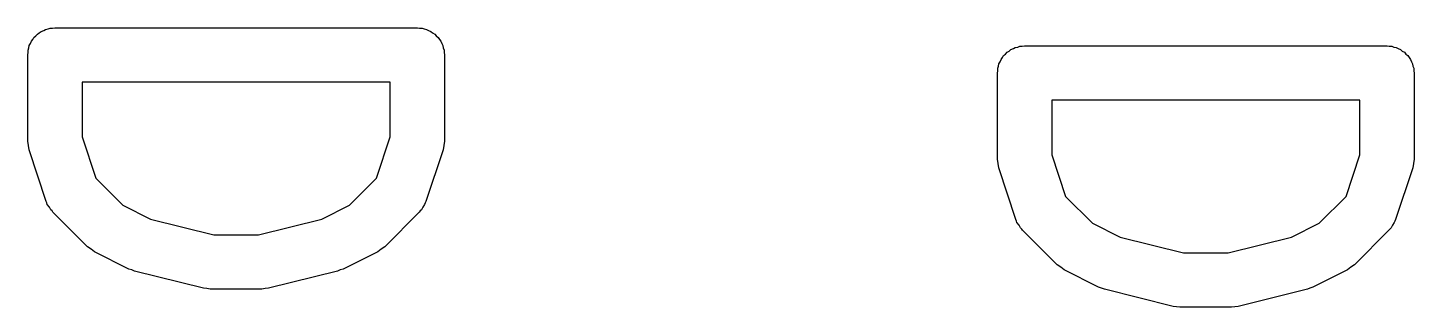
# Model space of a CAD drawing. Extents: x 26 to 276, y -105 to -8.
# Drawn here: x 159.044 to 162.869, y -38.96 to -38.188 of the extents above; entities that cross this region are included whole.
import ezdxf

# ---------------------------------------------------------------- set-up
doc = ezdxf.new("R2010")
doc.units = 0
doc.header["$MEASUREMENT"] = 0
doc.layers.add('BLACK', color=7, linetype='CONTINUOUS')

msp = doc.modelspace()

# ---------------------------------------------------------------- linework, layer by layer
at = {"layer": 'Black'}
for p, q in [((159.061, -38.2151), (159.066, -38.2109)), ((159.066, -38.2109), (159.071, -38.2059)), ((159.071, -38.2059), (159.076, -38.2026)), ((159.076, -38.2026), (159.081, -38.1984)), ((159.081, -38.1984), (159.088, -38.1961)), ((159.088, -38.1961), (159.093, -38.1929)), ((159.093, -38.1929), (159.1, -38.1917)), ((159.1, -38.1917), (159.106, -38.1895)), ((159.106, -38.1895), (159.112, -38.1895)), ((159.112, -38.1895), (159.119, -38.1883)), ((159.119, -38.1883), (160.119, -38.1883)), ((160.119, -38.1883), (160.125, -38.1895)), ((160.125, -38.1895), (160.132, -38.1895)), ((160.132, -38.1895), (160.138, -38.1917)), ((160.138, -38.1917), (160.144, -38.1929)), ((160.144, -38.1929), (160.15, -38.1961)), ((160.15, -38.1961), (160.156, -38.1984)), ((160.156, -38.1984), (160.161, -38.2026)), ((160.161, -38.2026), (160.167, -38.2059)), ((160.167, -38.2059), (160.171, -38.2109)), ((160.171, -38.2109), (160.176, -38.2151)), ((159.045, -38.2503), (159.047, -38.2441)), ((159.047, -38.2441), (159.048, -38.2377)), ((159.048, -38.2377), (159.052, -38.232)), ((159.052, -38.232), (159.054, -38.2258)), ((159.054, -38.2258), (159.058, -38.2208)), ((159.058, -38.2208), (159.061, -38.2151)), ((160.176, -38.2151), (160.18, -38.2208)), ((160.18, -38.2208), (160.184, -38.2258)), ((160.184, -38.2258), (160.186, -38.232)), ((160.186, -38.232), (160.189, -38.2377)), ((160.189, -38.2377), (160.19, -38.2441)), ((160.19, -38.2441), (160.193, -38.2503)), ((161.751, -38.2526), (161.756, -38.2484)), ((161.756, -38.2484), (161.763, -38.2461)), ((161.763, -38.2461), (161.768, -38.2429)), ((161.768, -38.2429), (161.775, -38.2417)), ((161.775, -38.2417), (161.781, -38.2395)), ((161.781, -38.2395), (161.787, -38.2395)), ((161.787, -38.2395), (161.794, -38.2383)), ((161.794, -38.2383), (162.794, -38.2383)), ((162.794, -38.2383), (162.8, -38.2395)), ((162.8, -38.2395), (162.807, -38.2395)), ((162.807, -38.2395), (162.813, -38.2417)), ((162.813, -38.2417), (162.819, -38.2429)), ((162.819, -38.2429), (162.825, -38.2461)), ((162.825, -38.2461), (162.831, -38.2484)), ((162.831, -38.2484), (162.836, -38.2526)), ((159.044, -38.2633), (159.045, -38.2569)), ((159.044, -38.5014), (159.044, -38.2633)), ((159.045, -38.2569), (159.045, -38.2503)), ((160.193, -38.2503), (160.193, -38.2569)), ((160.193, -38.2569), (160.194, -38.2633)), ((160.194, -38.2633), (160.194, -38.5014)), ((161.722, -38.2941), (161.723, -38.2877)), ((161.723, -38.2877), (161.727, -38.282)), ((161.727, -38.282), (161.729, -38.2758)), ((161.729, -38.2758), (161.733, -38.2708)), ((161.733, -38.2708), (161.736, -38.2651)), ((161.736, -38.2651), (161.741, -38.2609)), ((161.741, -38.2609), (161.746, -38.2559)), ((161.746, -38.2559), (161.751, -38.2526)), ((162.836, -38.2526), (162.842, -38.2559)), ((162.842, -38.2559), (162.846, -38.2609)), ((162.846, -38.2609), (162.851, -38.2651)), ((162.851, -38.2651), (162.855, -38.2708)), ((162.855, -38.2708), (162.859, -38.2758)), ((162.859, -38.2758), (162.861, -38.282)), ((162.861, -38.282), (162.864, -38.2877)), ((162.864, -38.2877), (162.865, -38.2941)), ((161.719, -38.3133), (161.72, -38.3069)), ((161.719, -38.5514), (161.719, -38.3133)), ((161.72, -38.3003), (161.722, -38.2941)), ((161.72, -38.3069), (161.72, -38.3003)), ((162.865, -38.2941), (162.868, -38.3003)), ((162.868, -38.3003), (162.868, -38.3069)), ((162.868, -38.3069), (162.869, -38.3133)), ((162.869, -38.3133), (162.869, -38.5514)), ((159.194, -38.3383), (159.194, -38.4893)), ((160.044, -38.3383), (159.194, -38.3383)), ((160.044, -38.4893), (160.044, -38.3383)), ((161.869, -38.3883), (161.869, -38.5393)), ((162.719, -38.3883), (161.869, -38.3883)), ((162.719, -38.5393), (162.719, -38.3883)), ((159.046, -38.5133), (159.044, -38.5014)), ((159.048, -38.5251), (159.046, -38.5133)), ((159.194, -38.4893), (159.232, -38.6038)), ((160.006, -38.6038), (160.044, -38.4893)), ((160.192, -38.5133), (160.19, -38.5251)), ((160.194, -38.5014), (160.192, -38.5133)), ((159.095, -38.668), (159.048, -38.5251)), ((160.19, -38.5251), (160.142, -38.668)), ((161.721, -38.5633), (161.719, -38.5514)), ((161.869, -38.5393), (161.907, -38.6538)), ((162.681, -38.6538), (162.719, -38.5393)), ((162.869, -38.5514), (162.867, -38.5633)), ((161.723, -38.5751), (161.721, -38.5633)), ((161.77, -38.718), (161.723, -38.5751)), ((162.865, -38.5751), (162.817, -38.718)), ((162.867, -38.5633), (162.865, -38.5751)), ((159.232, -38.6038), (159.306, -38.6779)), ((159.932, -38.6779), (160.006, -38.6038)), ((159.097, -38.6718), (159.095, -38.668)), ((160.142, -38.668), (160.14, -38.6718)), ((161.907, -38.6538), (161.981, -38.7279)), ((162.607, -38.7279), (162.681, -38.6538)), ((159.098, -38.676), (159.097, -38.6718)), ((159.104, -38.6832), (159.098, -38.676)), ((159.108, -38.6909), (159.104, -38.6832)), ((159.111, -38.6938), (159.108, -38.6909)), ((159.113, -38.6973), (159.111, -38.6938)), ((159.209, -38.7926), (159.113, -38.6973)), ((159.306, -38.6779), (159.383, -38.7164)), ((159.855, -38.7164), (159.932, -38.6779)), ((160.124, -38.6973), (160.029, -38.7926)), ((160.127, -38.6938), (160.124, -38.6973)), ((160.13, -38.6909), (160.127, -38.6938)), ((160.134, -38.6832), (160.13, -38.6909)), ((160.139, -38.676), (160.134, -38.6832)), ((160.14, -38.6718), (160.139, -38.676)), ((159.383, -38.7164), (159.557, -38.7598)), ((159.681, -38.7598), (159.855, -38.7164)), ((161.772, -38.7218), (161.77, -38.718)), ((161.773, -38.726), (161.772, -38.7218)), ((161.779, -38.7332), (161.773, -38.726)), ((161.783, -38.7409), (161.779, -38.7332)), ((161.786, -38.7438), (161.783, -38.7409)), ((161.788, -38.7473), (161.786, -38.7438)), ((161.981, -38.7279), (162.058, -38.7664)), ((162.53, -38.7664), (162.607, -38.7279)), ((162.802, -38.7438), (162.799, -38.7473)), ((162.805, -38.7409), (162.802, -38.7438)), ((162.809, -38.7332), (162.805, -38.7409)), ((162.814, -38.726), (162.809, -38.7332)), ((162.815, -38.7218), (162.814, -38.726)), ((162.817, -38.718), (162.815, -38.7218)), ((159.557, -38.7598), (159.681, -38.7598)), ((161.884, -38.8426), (161.788, -38.7473)), ((162.058, -38.7664), (162.232, -38.8098)), ((162.356, -38.8098), (162.53, -38.7664)), ((162.799, -38.7473), (162.704, -38.8426)), ((159.219, -38.7994), (159.209, -38.7926)), ((159.228, -38.8066), (159.219, -38.7994)), ((159.323, -38.8542), (159.228, -38.8066)), ((160.01, -38.8066), (159.914, -38.8542)), ((160.019, -38.7994), (160.01, -38.8066)), ((160.029, -38.7926), (160.019, -38.7994)), ((162.232, -38.8098), (162.356, -38.8098)), ((159.331, -38.8566), (159.323, -38.8542)), ((159.339, -38.8599), (159.331, -38.8566)), ((159.529, -38.9075), (159.339, -38.8599)), ((159.899, -38.8599), (159.708, -38.9075)), ((159.906, -38.8566), (159.899, -38.8599)), ((159.914, -38.8542), (159.906, -38.8566)), ((161.894, -38.8494), (161.884, -38.8426)), ((161.903, -38.8566), (161.894, -38.8494)), ((161.998, -38.9042), (161.903, -38.8566)), ((162.685, -38.8566), (162.589, -38.9042)), ((162.694, -38.8494), (162.685, -38.8566)), ((162.704, -38.8426), (162.694, -38.8494)), ((159.538, -38.9082), (159.529, -38.9075)), ((159.547, -38.9098), (159.538, -38.9082)), ((159.69, -38.9098), (159.547, -38.9098)), ((159.699, -38.9082), (159.69, -38.9098)), ((159.708, -38.9075), (159.699, -38.9082)), ((162.006, -38.9066), (161.998, -38.9042)), ((162.014, -38.9099), (162.006, -38.9066)), ((162.204, -38.9575), (162.014, -38.9099)), ((162.574, -38.9099), (162.383, -38.9575)), ((162.581, -38.9066), (162.574, -38.9099)), ((162.589, -38.9042), (162.581, -38.9066)), ((162.213, -38.9582), (162.204, -38.9575)), ((162.222, -38.9598), (162.213, -38.9582)), ((162.365, -38.9598), (162.222, -38.9598)), ((162.374, -38.9582), (162.365, -38.9598)), ((162.383, -38.9575), (162.374, -38.9582))]:
    msp.add_line(p, q, dxfattribs=at)

doc.saveas('drawing.dxf')
